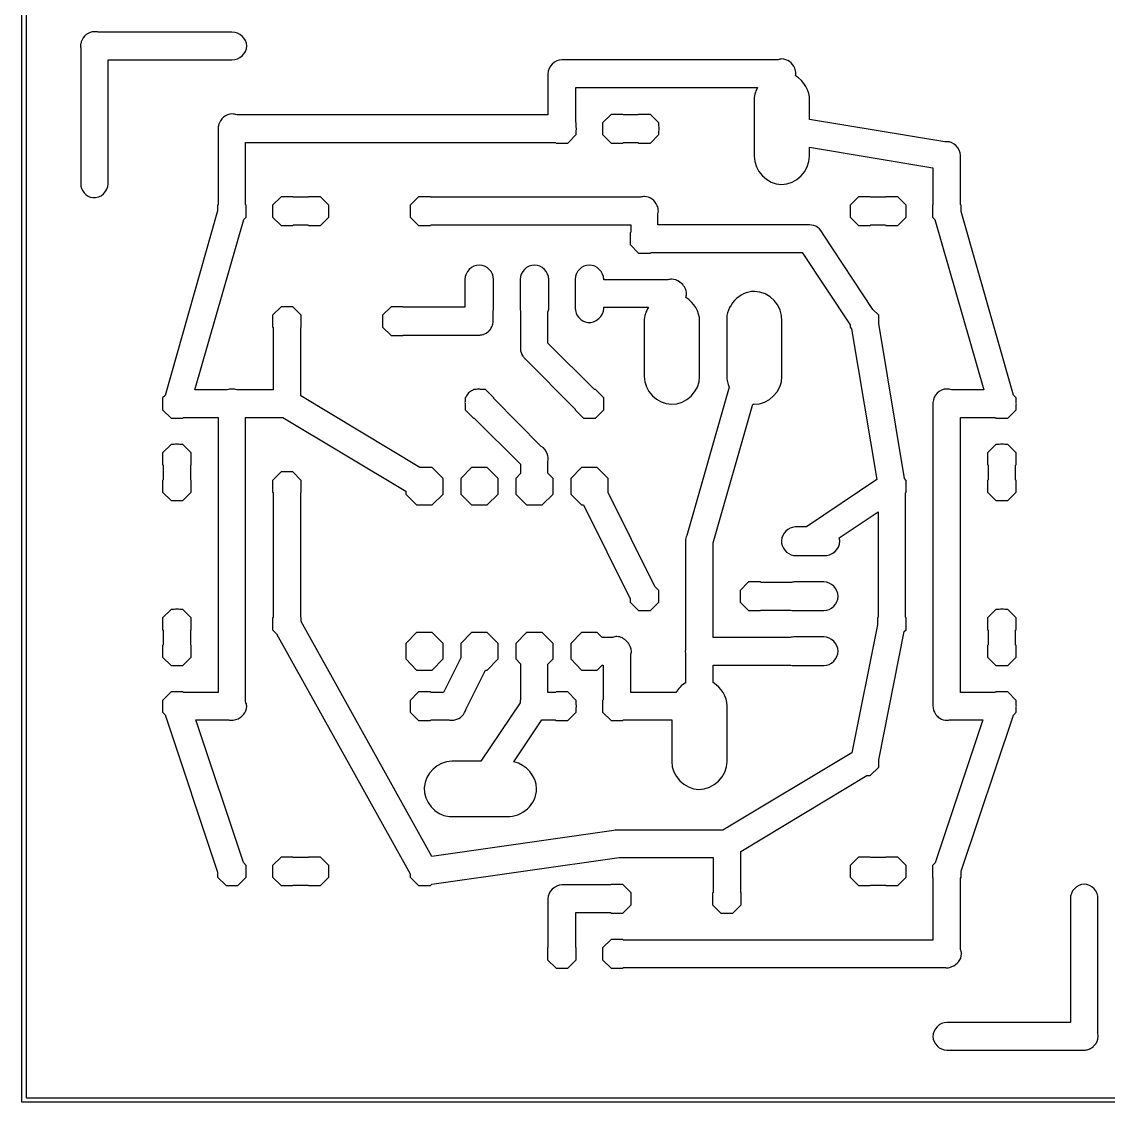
# Model space of a CAD drawing. Extents: x 0 to 100, y 0 to 103.
# Drawn here: x 0 to 50.2, y 0.4 to 50.2 of the extents above; entities that cross this region are included whole.
import ezdxf

# ---------------------------------------------------------------- set-up
doc = ezdxf.new("R2010")
doc.units = 0
doc.layers.add('ink_ext_XXXXXX', color=7, linetype='CONTINUOUS')

msp = doc.modelspace()

# ---------------------------------------------------------------- linework, layer by layer
at = {"layer": 'ink_ext_XXXXXX', "color": 7}
for points in [[(0, 0.352778), (0, 102.746528), (99.990628, 102.746528), (99.990628, 0.352778), (0, 0.352778), (0, 0.352778)], [(0.1983, 0.551078), (99.792014, 0.551078), (99.792014, 102.559203), (0.1983, 102.559203), (0.1983, 0.551078), (0.1983, 0.551078)], [(3.360208, 49.785764), (3.360208, 49.785764)], [(9.710208, 49.759306), (3.536597, 49.759306)], [(2.725208, 49.036111), (2.725208, 42.765486)], [(3.986389, 42.765486), (3.986389, 48.489306), (9.710208, 48.489306)], [(34.933819, 48.489306), (24.950208, 48.489306)], [(35.110208, 48.524583), (35.110208, 48.524583)], [(24.306389, 47.845486), (24.306389, 45.940486), (9.930694, 45.940486)], [(25.611667, 45.367222), (25.611667, 45.578889), (25.585208, 45.605347), (25.585208, 47.210486), (33.981319, 47.210486)], [(33.831389, 46.584306), (33.831389, 44.035486)], [(42.633194, 44.696944), (36.380208, 45.737639), (36.380208, 46.584306)], [(27.216806, 45.966944), (26.82875, 45.578889), (26.82875, 45.032083), (27.216806, 44.644028), (27.763611, 44.644028), (27.790069, 44.670486), (28.460347, 44.670486), (28.486806, 44.644028), (29.033611, 44.644028), (29.421667, 45.032083), (29.421667, 45.182014)], [(29.421667, 45.437778), (29.421667, 45.578889), (29.033611, 45.966944), (28.486806, 45.966944), (28.460347, 45.940486), (27.790069, 45.940486), (27.763611, 45.966944), (27.216806, 45.966944), (27.216806, 45.966944)], [(9.075208, 45.217292), (9.075208, 41.795347), (9.04875, 41.768889), (9.04875, 41.513125), (6.623403, 32.993542), (6.50875, 32.878889), (6.50875, 32.332083), (6.896806, 31.944028), (7.443611, 31.944028), (7.470069, 31.970486), (9.075208, 31.970486), (9.075208, 19.270486), (7.470069, 19.270486), (7.443611, 19.296944), (6.896806, 19.296944), (6.50875, 18.908889), (6.50875, 18.362083), (6.623403, 18.247431), (9.04875, 10.971389), (9.04875, 10.742083), (9.436806, 10.354028), (9.983611, 10.354028), (10.371667, 10.742083), (10.371667, 11.288889), (10.239375, 11.421181), (8.043333, 18.009306), (9.560278, 18.009306)], [(9.489722, 33.240486), (7.999236, 33.240486), (10.257014, 41.107431), (10.371667, 41.222083), (10.371667, 41.768889), (10.336389, 41.804167), (10.336389, 44.670486), (24.650347, 44.670486), (24.676806, 44.644028), (25.223611, 44.644028), (25.611667, 45.032083), (25.611667, 45.24375)], [(36.380208, 44.035486), (36.380208, 44.45), (42.086389, 43.4975), (42.086389, 41.786528), (42.06875, 41.768889), (42.06875, 41.222083), (42.174583, 41.11625), (44.432361, 33.240486), (42.941875, 33.240486)], [(45.931667, 32.667222), (45.931667, 32.878889), (45.808194, 33.002361), (43.391667, 41.486667), (43.391667, 41.768889), (43.356389, 41.804167), (43.356389, 43.929653)], [(11.976806, 42.156944), (11.58875, 41.768889), (11.58875, 41.222083), (11.976806, 40.834028), (12.523611, 40.834028), (12.550069, 40.860486), (13.220347, 40.860486), (13.246806, 40.834028), (13.793611, 40.834028), (14.181667, 41.222083), (14.181667, 41.768889), (13.793611, 42.156944), (13.246806, 42.156944), (13.229167, 42.139306), (12.54125, 42.139306), (12.523611, 42.156944), (11.976806, 42.156944), (11.976806, 42.156944)], [(28.583819, 42.139306), (18.89125, 42.139306), (18.873611, 42.156944), (18.326806, 42.156944), (17.93875, 41.768889), (17.93875, 41.222083), (18.326806, 40.834028), (18.873611, 40.834028), (18.900069, 40.860486), (28.125208, 40.860486), (28.125208, 40.525347), (28.09875, 40.498889), (28.09875, 39.952083), (28.486806, 39.564028), (29.033611, 39.564028), (29.060069, 39.590486), (36.045069, 39.590486), (38.25875, 36.247917), (38.25875, 36.142083), (38.329306, 36.071528), (39.493472, 29.104167), (36.239097, 26.916944), (35.71875, 26.916944)], [(28.760208, 42.174583), (28.760208, 42.174583)], [(38.646806, 42.156944), (38.25875, 41.768889), (38.25875, 41.222083), (38.646806, 40.834028), (39.193611, 40.834028), (39.220069, 40.860486), (39.890347, 40.860486), (39.916806, 40.834028), (40.463611, 40.834028), (40.851667, 41.222083), (40.851667, 41.768889), (40.463611, 42.156944), (39.916806, 42.156944), (39.899167, 42.139306), (39.21125, 42.139306), (39.193611, 42.156944), (38.646806, 42.156944), (38.646806, 42.156944)], [(36.380208, 40.860486), (29.386389, 40.860486), (29.386389, 41.372014)], [(39.581667, 16.157222), (40.763472, 22.083889), (40.851667, 22.172083), (40.851667, 22.718889), (40.825208, 22.745347), (40.825208, 28.495625), (40.851667, 28.522083), (40.851667, 29.068889), (40.772292, 29.148264), (39.581667, 36.318472), (39.581667, 36.688889), (39.317083, 36.953472), (37.015208, 40.428333)], [(21.131389, 39.008403), (21.131389, 39.008403)], [(23.680208, 39.008403), (23.680208, 39.008403)], [(26.211389, 39.008403), (26.211389, 39.008403)], [(20.469931, 38.346944), (20.469931, 37.059306), (17.62125, 37.059306), (17.603611, 37.076944), (17.056806, 37.076944), (16.66875, 36.688889), (16.66875, 36.142083), (17.056806, 35.754028), (17.603611, 35.754028), (17.62125, 35.771667), (21.131389, 35.771667)], [(21.792847, 37.024028), (21.792847, 38.346944)], [(23.01875, 38.346944), (23.01875, 37.024028)], [(24.341667, 37.024028), (24.341667, 38.346944)], [(25.55875, 38.346944), (25.55875, 37.024028)], [(29.836181, 38.320486), (26.881667, 38.320486), (26.881667, 38.346944)], [(33.840208, 37.791319), (33.840208, 37.791319)], [(10.336389, 18.855972), (10.336389, 31.970486), (12.065, 31.970486), (17.735903, 28.575), (17.735903, 28.433889), (18.238611, 27.931181), (18.952986, 27.931181), (19.464514, 28.433889), (19.464514, 29.157083), (18.952986, 29.659792), (18.379722, 29.659792), (12.885208, 32.967083), (12.885208, 36.115625), (12.911667, 36.142083), (12.911667, 36.688889), (12.523611, 37.076944), (11.976806, 37.076944), (11.58875, 36.688889), (11.58875, 36.142083), (11.606389, 36.124444), (11.606389, 33.240486), (9.930694, 33.240486)], [(21.775208, 36.415486), (21.775208, 36.882917)], [(23.036389, 36.874097), (23.036389, 35.145486)], [(23.230417, 34.695694), (25.55875, 32.358542), (25.55875, 32.332083), (25.946806, 31.944028), (26.493611, 31.944028), (26.881667, 32.332083), (26.881667, 32.878889), (26.493611, 33.266944), (26.458333, 33.266944), (24.306389, 35.410069), (24.306389, 36.83)], [(26.881667, 37.024028), (26.881667, 37.059306), (28.945417, 37.059306)], [(28.751389, 36.424306), (28.751389, 33.866667)], [(31.309028, 33.866667), (31.309028, 36.424306)], [(32.561389, 36.424306), (32.561389, 33.866667)], [(35.110208, 33.866667), (35.110208, 36.424306)], [(20.990278, 33.266944), (20.866806, 33.266944), (20.822708, 33.222847)], [(21.122569, 33.275764), (21.122569, 33.275764)], [(23.997708, 30.63875), (21.801667, 32.843611), (21.801667, 32.878889), (21.413611, 33.266944), (21.184306, 33.266944)], [(32.676042, 33.372778), (30.718125, 26.520069)], [(20.522847, 32.922986), (20.47875, 32.878889), (20.47875, 32.755417)], [(20.47875, 32.561389), (20.47875, 32.332083), (20.866806, 31.944028), (20.902083, 31.944028), (23.036389, 29.809722), (23.036389, 29.377569), (22.815903, 29.157083), (22.815903, 28.433889), (23.318611, 27.931181), (24.032986, 27.931181), (24.544514, 28.433889), (24.544514, 29.157083), (24.306389, 29.395208), (24.306389, 29.933194)], [(35.489444, 21.810486), (31.935208, 21.810486), (31.935208, 26.176111), (33.769653, 32.587847)], [(42.086389, 32.517292), (42.086389, 18.635486)], [(45.931667, 18.697222), (45.931667, 18.908889), (45.543611, 19.296944), (44.996806, 19.296944), (44.970347, 19.270486), (43.356389, 19.270486), (43.356389, 31.970486), (44.970347, 31.970486), (44.996806, 31.944028), (45.543611, 31.944028), (45.931667, 32.332083), (45.931667, 32.54375)], [(7.046736, 30.726944), (6.896806, 30.726944), (6.50875, 30.338889), (6.50875, 29.792083), (6.535208, 29.765625), (6.535208, 29.095347), (6.50875, 29.068889), (6.50875, 28.522083), (6.896806, 28.134028), (7.443611, 28.134028), (7.831667, 28.522083), (7.831667, 29.068889), (7.805208, 29.095347), (7.805208, 29.765625), (7.831667, 29.792083), (7.831667, 30.338889), (7.443611, 30.726944), (7.3025, 30.726944)], [(7.170208, 30.735764), (7.170208, 30.735764)], [(45.146736, 30.726944), (44.996806, 30.726944), (44.60875, 30.338889), (44.60875, 29.792083), (44.635208, 29.765625), (44.635208, 29.095347), (44.60875, 29.068889), (44.60875, 28.522083), (44.996806, 28.134028), (45.543611, 28.134028), (45.931667, 28.522083), (45.931667, 29.068889), (45.905208, 29.095347), (45.905208, 29.765625), (45.931667, 29.792083), (45.931667, 30.338889), (45.543611, 30.726944), (45.4025, 30.726944)], [(45.270208, 30.735764), (45.270208, 30.735764)], [(20.778611, 29.659792), (20.275903, 29.157083), (20.275903, 28.433889), (20.778611, 27.931181), (21.492986, 27.931181), (22.004514, 28.433889), (22.004514, 29.157083), (21.492986, 29.659792), (20.778611, 29.659792), (20.778611, 29.659792)], [(25.858611, 29.659792), (25.355903, 29.157083), (25.355903, 28.433889), (25.858611, 27.931181), (25.946806, 27.931181), (28.09875, 23.600833), (28.09875, 23.442083), (28.486806, 23.054028), (29.033611, 23.054028), (29.421667, 23.442083), (29.421667, 23.988889), (29.245278, 24.165278), (27.084514, 28.504444), (27.084514, 29.157083), (26.572986, 29.659792), (25.858611, 29.659792), (25.858611, 29.659792)], [(27.340278, 12.902847), (18.935347, 11.703403), (12.911667, 22.551319), (12.911667, 22.718889), (12.885208, 22.745347), (12.885208, 28.495625), (12.911667, 28.522083), (12.911667, 29.068889), (12.523611, 29.456944), (11.976806, 29.456944), (11.58875, 29.068889), (11.58875, 28.522083), (11.606389, 28.504444), (11.606389, 22.736528), (11.58875, 22.718889), (11.58875, 22.507222), (11.58875, 22.172083), (11.773958, 21.986875), (17.93875, 10.900833), (17.93875, 10.742083), (18.326806, 10.354028), (18.873611, 10.354028), (18.944167, 10.424583), (27.587222, 11.659306), (31.935208, 11.659306), (31.935208, 10.045347), (31.90875, 10.018889), (31.90875, 9.472083), (32.296806, 9.084028), (32.843611, 9.084028), (33.231667, 9.472083), (33.231667, 10.018889), (33.205208, 10.045347), (33.205208, 11.932708), (39.034861, 15.434028), (39.193611, 15.434028), (39.581667, 15.822083), (39.581667, 16.077847)], [(37.756042, 26.414236), (39.555208, 27.613681), (39.555208, 22.745347), (39.52875, 22.718889), (39.52875, 22.392569), (38.346944, 16.492361), (32.385, 12.920486), (27.481389, 12.920486)], [(30.656389, 26.264306), (30.656389, 21.263681)], [(35.71875, 25.602847), (37.041667, 25.602847)], [(33.566806, 24.376944), (33.17875, 23.988889), (33.17875, 23.442083), (33.566806, 23.054028), (34.113611, 23.054028), (34.13125, 23.071667), (35.524722, 23.071667)], [(35.56, 24.359306), (34.13125, 24.359306), (34.113611, 24.376944), (33.566806, 24.376944), (33.566806, 24.376944)], [(37.041667, 24.376944), (35.71875, 24.376944)], [(7.046736, 23.106944), (6.896806, 23.106944), (6.50875, 22.718889), (6.50875, 22.172083), (6.535208, 22.145625), (6.535208, 21.475347), (6.50875, 21.448889), (6.50875, 20.902083), (6.896806, 20.514028), (7.443611, 20.514028), (7.831667, 20.902083), (7.831667, 21.448889), (7.805208, 21.475347), (7.805208, 22.145625), (7.831667, 22.172083), (7.831667, 22.718889), (7.443611, 23.106944), (7.3025, 23.106944)], [(7.170208, 23.124583), (7.170208, 23.124583)], [(45.146736, 23.106944), (44.996806, 23.106944), (44.60875, 22.718889), (44.60875, 22.172083), (44.635208, 22.145625), (44.635208, 21.475347), (44.60875, 21.448889), (44.60875, 20.902083), (44.996806, 20.514028), (45.543611, 20.514028), (45.931667, 20.902083), (45.931667, 21.448889), (45.905208, 21.475347), (45.905208, 22.145625), (45.931667, 22.172083), (45.931667, 22.718889), (45.543611, 23.106944), (45.4025, 23.106944)], [(45.270208, 23.124583), (45.270208, 23.124583)], [(35.71875, 23.054028), (37.041667, 23.054028)], [(18.238611, 22.039792), (17.735903, 21.537083), (17.735903, 20.822708), (18.238611, 20.311181), (18.952986, 20.311181), (19.464514, 20.822708), (19.464514, 21.537083), (18.952986, 22.039792), (18.238611, 22.039792), (18.238611, 22.039792)], [(20.778611, 22.039792), (20.275903, 21.537083), (20.275903, 20.866806), (19.482153, 19.270486), (18.900069, 19.270486), (18.873611, 19.296944), (18.326806, 19.296944), (17.93875, 18.908889), (17.93875, 18.362083), (18.326806, 17.974028), (18.873611, 17.974028), (18.908889, 18.009306), (19.737917, 18.009306)], [(23.318611, 22.039792), (22.815903, 21.537083), (22.815903, 20.822708), (23.036389, 20.602222), (23.036389, 18.926528), (23.01875, 18.908889), (23.01875, 18.794236), (21.210764, 16.095486), (19.861389, 16.095486)], [(20.522847, 18.520833), (21.413611, 20.311181), (21.492986, 20.311181), (22.004514, 20.822708), (22.004514, 21.537083), (21.492986, 22.039792), (20.778611, 22.039792), (20.778611, 22.039792)], [(25.611667, 18.697222), (25.611667, 18.908889), (25.223611, 19.296944), (24.676806, 19.296944), (24.650347, 19.270486), (24.306389, 19.270486), (24.306389, 20.584583), (24.544514, 20.822708), (24.544514, 21.537083), (24.032986, 22.039792), (23.318611, 22.039792), (23.318611, 22.039792)], [(27.287361, 21.810486), (26.802292, 21.810486), (26.572986, 22.039792), (25.858611, 22.039792), (25.355903, 21.537083), (25.355903, 20.822708), (25.858611, 20.311181), (26.572986, 20.311181), (26.802292, 20.540486), (26.855208, 20.540486), (26.855208, 18.935347), (26.82875, 18.908889), (26.82875, 18.362083), (27.216806, 17.974028), (27.763611, 17.974028), (27.798889, 18.009306), (30.021389, 18.009306), (30.021389, 16.086667)], [(37.041667, 21.836944), (35.71875, 21.836944)], [(30.656389, 21.087292), (30.656389, 19.720278)], [(30.206597, 19.270486), (28.125208, 19.270486), (28.125208, 20.999097)], [(31.935208, 19.729097), (31.935208, 20.540486), (35.524722, 20.540486)], [(35.71875, 20.514028), (37.041667, 20.514028)], [(22.727708, 16.069028), (24.024167, 18.009306), (24.641528, 18.009306), (24.676806, 17.974028), (25.223611, 17.974028), (25.611667, 18.362083), (25.611667, 18.57375)], [(32.579028, 16.086667), (32.579028, 18.644306)], [(43.356389, 7.425972), (43.356389, 10.706806), (43.391667, 10.742083), (43.391667, 11.024306), (45.799375, 18.229792), (45.931667, 18.362083), (45.931667, 18.57375)], [(42.844861, 18.009306), (44.388264, 18.009306), (42.192222, 11.412361), (42.06875, 11.288889), (42.06875, 10.742083), (42.086389, 10.724444), (42.086389, 7.840486), (27.790069, 7.840486), (27.763611, 7.866944), (27.216806, 7.866944), (26.82875, 7.478889), (26.82875, 6.932083), (27.216806, 6.544028), (27.763611, 6.544028), (27.790069, 6.570486), (42.659653, 6.570486)], [(19.861389, 13.546667), (22.410208, 13.546667)], [(11.976806, 11.676944), (11.58875, 11.288889), (11.58875, 10.742083), (11.976806, 10.354028), (12.523611, 10.354028), (12.54125, 10.371667), (13.229167, 10.371667), (13.246806, 10.354028), (13.793611, 10.354028), (14.181667, 10.742083), (14.181667, 11.288889), (13.793611, 11.676944), (13.246806, 11.676944), (13.229167, 11.659306), (12.54125, 11.659306), (12.523611, 11.676944), (11.976806, 11.676944), (11.976806, 11.676944)], [(38.646806, 11.676944), (38.25875, 11.288889), (38.25875, 10.742083), (38.646806, 10.354028), (39.193611, 10.354028), (39.21125, 10.371667), (39.899167, 10.371667), (39.916806, 10.354028), (40.463611, 10.354028), (40.851667, 10.742083), (40.851667, 11.288889), (40.463611, 11.676944), (39.916806, 11.676944), (39.899167, 11.659306), (39.21125, 11.659306), (39.193611, 11.676944), (38.646806, 11.676944), (38.646806, 11.676944)], [(24.306389, 9.745486), (24.306389, 7.496528), (24.28875, 7.478889), (24.28875, 6.932083), (24.676806, 6.544028), (25.223611, 6.544028), (25.611667, 6.932083), (25.611667, 7.478889), (25.585208, 7.505347), (25.585208, 9.110486), (27.190347, 9.110486), (27.216806, 9.084028), (27.763611, 9.084028), (28.151667, 9.472083), (28.151667, 10.018889), (27.763611, 10.406944), (27.216806, 10.406944), (27.216806, 10.406944)], [(27.216806, 10.406944), (27.199167, 10.389306), (24.950208, 10.389306)], [(49.071389, 10.424583), (49.071389, 10.424583)], [(48.436389, 9.745486), (48.436389, 4.039306), (42.730208, 4.039306)], [(49.706389, 3.518958), (49.706389, 9.745486)], [(42.730208, 2.760486), (49.080208, 2.760486)]]:
    msp.add_lwpolyline(points, dxfattribs=at)
for points in [[(3.360208, 49.785764), (3.084165, 49.785764), (2.831856, 49.578048), (2.751667, 49.318333)], [(3.536597, 49.759306), (3.479003, 49.778426), (3.42181, 49.785764), (3.360208, 49.785764)], [(10.389306, 49.124306), (10.389306, 49.470028), (10.054837, 49.779767), (9.710208, 49.759306)], [(2.751667, 49.318333), (2.73281, 49.265738), (2.719279, 49.207141), (2.716389, 49.150764)], [(2.716389, 49.150764), (2.714322, 49.110152), (2.718689, 49.075816), (2.725208, 49.036111)], [(9.710208, 48.489306), (10.054837, 48.468492), (10.389306, 48.778231), (10.389306, 49.124306)], [(24.950208, 48.489306), (24.615352, 48.489306), (24.306389, 48.180272), (24.306389, 47.845486)], [(35.110208, 48.524583), (35.050236, 48.524583), (34.990027, 48.507438), (34.933819, 48.489306)], [(35.701111, 48.10125), (35.60687, 48.339227), (35.3695, 48.524583), (35.110208, 48.524583)], [(35.754028, 47.845486), (35.754028, 47.931786), (35.736918, 48.023642), (35.701111, 48.10125)], [(35.736389, 47.748472), (35.742069, 47.780681), (35.754028, 47.812427), (35.754028, 47.845486)], [(36.380208, 46.584306), (36.413899, 47.05635), (36.134647, 47.50103), (35.736389, 47.748472)], [(33.981319, 47.210486), (33.879914, 47.014913), (33.815683, 46.806143), (33.831389, 46.584306)], [(9.710208, 45.984583), (9.422856, 45.984583), (9.161381, 45.756139), (9.092847, 45.481875)], [(9.930694, 45.940486), (9.860554, 45.969731), (9.78727, 45.984583), (9.710208, 45.984583)], [(9.066389, 45.340764), (9.064308, 45.300106), (9.068682, 45.257029), (9.075208, 45.217292)], [(9.084028, 45.437778), (9.076055, 45.404476), (9.06816, 45.375311), (9.066389, 45.340764)], [(9.084028, 45.455417), (9.082899, 45.449737), (9.085016, 45.443528), (9.084028, 45.437778)], [(9.092847, 45.481875), (9.090025, 45.473161), (9.08643, 45.464236), (9.084028, 45.455417)], [(25.620486, 45.305486), (25.620486, 45.3257), (25.61385, 45.347322), (25.611667, 45.367222)], [(25.611667, 45.24375), (25.614171, 45.264987), (25.620486, 45.283878), (25.620486, 45.305486)], [(29.439306, 45.305486), (29.439306, 45.348744), (29.43134, 45.396256), (29.421667, 45.437778)], [(29.421667, 45.182014), (29.43134, 45.223501), (29.439306, 45.262271), (29.439306, 45.305486)], [(42.721389, 44.705764), (42.690697, 44.705764), (42.663089, 44.701919), (42.633194, 44.696944)], [(43.356389, 44.070764), (43.354272, 44.401444), (43.055166, 44.705764), (42.721389, 44.705764)], [(33.831389, 44.035486), (33.819112, 43.365561), (34.422574, 42.740086), (35.092569, 42.730208)], [(35.092569, 42.730208), (35.773042, 42.723506), (36.392556, 43.354625), (36.380208, 44.035486)], [(43.356389, 44.053125), (43.356082, 44.058875), (43.356742, 44.065014), (43.356389, 44.070764)], [(43.356389, 44.035486), (43.356742, 44.041589), (43.356227, 44.047022), (43.356389, 44.053125)], [(43.356389, 43.929653), (43.36228, 43.964931), (43.357094, 44.000152), (43.356389, 44.035486)], [(2.725208, 42.765486), (2.720936, 42.453983), (2.972428, 42.15765), (3.280833, 42.121667)], [(3.280833, 42.121667), (3.637735, 42.081803), (3.990516, 42.407064), (3.986389, 42.765486)], [(28.760208, 42.174583), (28.700236, 42.174583), (28.640027, 42.157438), (28.583819, 42.139306)], [(29.351111, 41.75125), (29.256869, 41.989227), (29.019525, 42.174583), (28.760208, 42.174583)], [(29.404028, 41.495486), (29.404028, 41.581786), (29.386911, 41.673642), (29.351111, 41.75125)], [(29.386389, 41.372014), (29.395378, 41.412379), (29.404028, 41.45364), (29.404028, 41.495486)], [(37.015208, 40.428333), (36.918477, 40.681466), (36.654303, 40.876756), (36.380208, 40.860486)], [(21.131389, 39.008403), (20.785772, 39.008403), (20.469931, 38.692667), (20.469931, 38.346944)], [(21.792847, 38.346944), (21.792847, 38.692667), (21.477534, 39.008403), (21.131389, 39.008403)], [(23.680208, 39.008403), (23.334451, 39.008403), (23.01875, 38.692667), (23.01875, 38.346944)], [(24.341667, 38.346944), (24.341667, 38.692667), (24.025966, 39.008403), (23.680208, 39.008403)], [(26.211389, 39.008403), (25.865631, 39.008403), (25.55875, 38.692667), (25.55875, 38.346944)], [(26.881667, 38.346944), (26.881667, 38.692667), (26.557429, 39.008403), (26.211389, 39.008403)], [(30.021389, 38.355764), (29.95656, 38.355764), (29.896477, 38.341582), (29.836181, 38.320486)], [(30.382986, 38.232292), (30.279137, 38.308368), (30.151141, 38.355764), (30.021389, 38.355764)], [(30.418264, 38.205833), (30.406626, 38.214053), (30.395093, 38.224813), (30.382986, 38.232292)], [(30.48, 38.152917), (30.460897, 38.173237), (30.439622, 38.187912), (30.418264, 38.205833)], [(30.700486, 37.685486), (30.700486, 37.864867), (30.613203, 38.034306), (30.48, 38.152917)], [(30.674028, 37.509097), (30.693152, 37.566685), (30.700486, 37.623891), (30.700486, 37.685486)], [(33.840208, 37.791319), (33.141392, 37.791319), (32.511929, 37.121747), (32.561389, 36.424306)], [(35.110208, 36.424306), (35.15995, 37.121747), (34.538742, 37.791319), (33.840208, 37.791319)], [(31.309028, 36.424306), (31.309028, 36.864703), (31.044659, 37.277093), (30.674028, 37.509097)], [(21.775208, 36.882917), (21.785795, 36.927663), (21.793207, 36.977327), (21.792847, 37.024028)], [(23.01875, 37.024028), (23.018327, 36.974353), (23.02479, 36.921906), (23.036389, 36.874097)], [(24.306389, 36.83), (24.326779, 36.891038), (24.342148, 36.958651), (24.341667, 37.024028)], [(25.55875, 37.024028), (25.555998, 36.701589), (25.821146, 36.399611), (26.140833, 36.362569)], [(26.140833, 36.362569), (26.511532, 36.318472), (26.884136, 36.650436), (26.881667, 37.024028)], [(28.945417, 37.059306), (28.826943, 36.86768), (28.751389, 36.65123), (28.751389, 36.424306)], [(21.660556, 36.062708), (21.680706, 36.091742), (21.69819, 36.128029), (21.713472, 36.159722)], [(21.713472, 36.159722), (21.71633, 36.165684), (21.719635, 36.171329), (21.722292, 36.177361)], [(21.722292, 36.177361), (21.738008, 36.212533), (21.748662, 36.245789), (21.757569, 36.283194)], [(21.757569, 36.283194), (21.75824, 36.286017), (21.75697, 36.289192), (21.757569, 36.292014)], [(21.757569, 36.292014), (21.766558, 36.332389), (21.775208, 36.37364), (21.775208, 36.415486)], [(21.131389, 35.771667), (21.149257, 35.771716), (21.166607, 35.778757), (21.184306, 35.780486)], [(21.184306, 35.780486), (21.190095, 35.781192), (21.196184, 35.779781), (21.201944, 35.780486)], [(21.201944, 35.780486), (21.220522, 35.782956), (21.236608, 35.785143), (21.254861, 35.789306)], [(21.254861, 35.789306), (21.277718, 35.794386), (21.303301, 35.799254), (21.325417, 35.806944)], [(21.325417, 35.806944), (21.32898, 35.808356), (21.330694, 35.814423), (21.334236, 35.815764)], [(21.334236, 35.815764), (21.414409, 35.845186), (21.490817, 35.890309), (21.554722, 35.948056)], [(21.554722, 35.948056), (21.564148, 35.956628), (21.572227, 35.965448), (21.581181, 35.974514)], [(21.581181, 35.974514), (21.604499, 35.997833), (21.623129, 36.018752), (21.642917, 36.045069)], [(21.642917, 36.045069), (21.647739, 36.05149), (21.655966, 36.056147), (21.660556, 36.062708)], [(23.036389, 35.145486), (23.034837, 35.020674), (23.082203, 34.90486), (23.151042, 34.801528)], [(23.151042, 34.801528), (23.156817, 34.792299), (23.162391, 34.783974), (23.168681, 34.775069)], [(23.168681, 34.775069), (23.185628, 34.751948), (23.201905, 34.725357), (23.221597, 34.704514)], [(23.221597, 34.704514), (23.224455, 34.701551), (23.227482, 34.698594), (23.230417, 34.695694)], [(28.751389, 33.866667), (28.744369, 33.201328), (29.338445, 32.588553), (30.00375, 32.579028)], [(30.00375, 32.579028), (30.684645, 32.566681), (31.316049, 33.186158), (31.309028, 33.866667)], [(32.561389, 33.866667), (32.559625, 33.693733), (32.60552, 33.529151), (32.676042, 33.372778)], [(33.822569, 32.579028), (34.499197, 32.571972), (35.117371, 33.190039), (35.110208, 33.866667)], [(9.710208, 33.284583), (9.63376, 33.284583), (9.559375, 33.269262), (9.489722, 33.240486)], [(9.930694, 33.240486), (9.860554, 33.269738), (9.78727, 33.284583), (9.710208, 33.284583)], [(20.822708, 33.222847), (20.756498, 33.194363), (20.689408, 33.159819), (20.6375, 33.108194)], [(21.122569, 33.275764), (21.078429, 33.278127), (21.033969, 33.272871), (20.990278, 33.266944)], [(21.184306, 33.266944), (21.163873, 33.269837), (21.143194, 33.274663), (21.122569, 33.275764)], [(42.721389, 33.284583), (42.394092, 33.284583), (42.099449, 32.99084), (42.086389, 32.667222)], [(42.941875, 33.240486), (42.872215, 33.269262), (42.79785, 33.284583), (42.721389, 33.284583)], [(20.47875, 32.755417), (20.470043, 32.69131), (20.469655, 32.625557), (20.47875, 32.561389)], [(20.6375, 33.108194), (20.585883, 33.056279), (20.55133, 32.989199), (20.522847, 32.922986)], [(42.086389, 32.667222), (42.085331, 32.658128), (42.086742, 32.649929), (42.086389, 32.640764)], [(42.086389, 32.640764), (42.086474, 32.631616), (42.085683, 32.623481), (42.086389, 32.614306)], [(45.940486, 32.605486), (45.940486, 32.6257), (45.933854, 32.647323), (45.931667, 32.667222)], [(33.769653, 32.587847), (33.787489, 32.586718), (33.804627, 32.579285), (33.822569, 32.579028)], [(42.086389, 32.614306), (42.086269, 32.582443), (42.081274, 32.548515), (42.086389, 32.517292)], [(45.931667, 32.54375), (45.934136, 32.564998), (45.940486, 32.583878), (45.940486, 32.605486)], [(7.170208, 30.735764), (7.126988, 30.735764), (7.088227, 30.736611), (7.046736, 30.726944)], [(7.3025, 30.726944), (7.260983, 30.736618), (7.213463, 30.735764), (7.170208, 30.735764)], [(24.279931, 30.268333), (24.233624, 30.418284), (24.130189, 30.552944), (23.997708, 30.63875)], [(45.270208, 30.735764), (45.226993, 30.735764), (45.188223, 30.736611), (45.146736, 30.726944)], [(45.4025, 30.726944), (45.360978, 30.736618), (45.313466, 30.735764), (45.270208, 30.735764)], [(24.28875, 30.233056), (24.285434, 30.244591), (24.283864, 30.256999), (24.279931, 30.268333)], [(24.297569, 30.197778), (24.295382, 30.210749), (24.291809, 30.220264), (24.28875, 30.233056)], [(24.306389, 29.933194), (24.323044, 30.022206), (24.318023, 30.109336), (24.297569, 30.197778)], [(35.71875, 26.916944), (35.396311, 26.898953), (35.109113, 26.611792), (35.092569, 26.290764)], [(30.718125, 26.520069), (30.679071, 26.439478), (30.656389, 26.354724), (30.656389, 26.264306)], [(35.092569, 26.290764), (35.076306, 25.968325), (35.329989, 25.652236), (35.648194, 25.602847)], [(37.041667, 25.602847), (37.411025, 25.560161), (37.7825, 25.883306), (37.7825, 26.255486)], [(37.7825, 26.255486), (37.7825, 26.308826), (37.770082, 26.363718), (37.756042, 26.414236)], [(35.648194, 25.602847), (35.670419, 25.601436), (35.696878, 25.601436), (35.71875, 25.602847)], [(35.71875, 24.376944), (35.666158, 24.379696), (35.610856, 24.370348), (35.56, 24.359306)], [(37.703125, 23.715486), (37.703125, 24.061208), (37.387389, 24.376944), (37.041667, 24.376944)], [(37.041667, 23.054028), (37.387389, 23.054028), (37.703125, 23.369764), (37.703125, 23.715486)], [(7.170208, 23.124583), (7.126988, 23.124583), (7.088227, 23.116618), (7.046736, 23.106944)], [(7.3025, 23.106944), (7.260983, 23.116618), (7.213463, 23.124583), (7.170208, 23.124583)], [(45.270208, 23.124583), (45.226993, 23.124583), (45.188223, 23.116618), (45.146736, 23.106944)], [(45.4025, 23.106944), (45.360978, 23.116618), (45.313466, 23.124583), (45.270208, 23.124583)], [(35.524722, 23.071667), (35.56599, 23.06023), (35.604979, 23.056278), (35.648194, 23.054028)], [(35.648194, 23.054028), (35.670419, 23.052617), (35.696878, 23.052617), (35.71875, 23.054028)], [(27.490208, 21.854583), (27.420421, 21.854583), (27.351713, 21.834708), (27.287361, 21.810486)], [(27.948819, 21.625278), (27.830165, 21.75887), (27.66972, 21.854583), (27.490208, 21.854583)], [(28.001736, 21.563542), (27.984521, 21.583865), (27.96825, 21.607018), (27.948819, 21.625278)], [(35.71875, 21.836944), (35.641696, 21.840956), (35.561729, 21.835075), (35.489444, 21.810486)], [(37.703125, 21.184306), (37.703125, 21.530028), (37.387389, 21.836944), (37.041667, 21.836944)], [(28.019375, 21.545903), (28.014789, 21.553054), (28.006587, 21.556557), (28.001736, 21.563542)], [(28.160486, 21.175486), (28.160486, 21.313346), (28.104172, 21.438345), (28.019375, 21.545903)], [(28.125208, 20.999097), (28.143355, 21.055313), (28.160486, 21.115503), (28.160486, 21.175486)], [(30.647569, 21.201944), (30.645488, 21.161288), (30.649898, 21.127031), (30.656389, 21.087292)], [(30.656389, 21.263681), (30.653143, 21.243738), (30.648614, 21.222273), (30.647569, 21.201944)], [(37.041667, 20.514028), (37.387389, 20.514028), (37.703125, 20.838231), (37.703125, 21.184306)], [(35.524722, 20.540486), (35.56599, 20.529042), (35.604979, 20.516278), (35.648194, 20.514028)], [(35.648194, 20.514028), (35.670419, 20.512969), (35.696878, 20.512969), (35.71875, 20.514028)], [(30.656389, 19.720278), (30.474909, 19.605794), (30.317677, 19.453925), (30.206597, 19.270486)], [(32.579028, 18.644306), (32.579028, 19.086336), (32.308323, 19.497582), (31.935208, 19.729097)], [(9.895417, 18.026944), (10.165462, 18.099097), (10.389306, 18.351734), (10.389306, 18.635486)], [(10.389306, 18.635486), (10.389306, 18.712194), (10.36532, 18.786119), (10.336389, 18.855972)], [(25.620486, 18.635486), (25.620486, 18.6557), (25.61385, 18.677323), (25.611667, 18.697222)], [(25.611667, 18.57375), (25.614171, 18.594994), (25.620486, 18.613879), (25.620486, 18.635486)], [(42.086389, 18.635486), (42.087094, 18.562007), (42.103463, 18.491815), (42.130486, 18.423819)], [(45.940486, 18.635486), (45.940486, 18.6557), (45.933854, 18.677323), (45.931667, 18.697222)], [(45.931667, 18.57375), (45.934136, 18.594994), (45.940486, 18.613879), (45.940486, 18.635486)], [(20.0025, 18.009306), (20.25394, 18.055692), (20.468547, 18.270801), (20.522847, 18.520833)], [(42.130486, 18.423819), (42.13225, 18.418528), (42.128369, 18.411423), (42.130486, 18.406181)], [(42.130486, 18.406181), (42.142622, 18.377726), (42.158567, 18.353394), (42.174583, 18.326806)], [(42.174583, 18.326806), (42.197972, 18.285214), (42.22236, 18.248063), (42.253958, 18.212153)], [(42.253958, 18.212153), (42.277347, 18.186781), (42.306483, 18.163167), (42.333333, 18.141597)], [(42.333333, 18.141597), (42.425433, 18.064308), (42.531026, 18.005634), (42.650833, 17.991667)], [(9.560278, 18.009306), (9.585152, 18.002889), (9.605133, 17.994665), (9.630833, 17.991667)], [(9.630833, 17.991667), (9.72006, 17.981701), (9.812218, 17.996853), (9.895417, 18.026944)], [(19.737917, 18.009306), (19.761348, 18.003862), (19.784073, 17.993875), (19.808472, 17.991667)], [(19.808472, 17.991667), (19.872581, 17.986199), (19.94006, 17.994418), (20.0025, 18.009306)], [(42.650833, 17.991667), (42.716386, 17.98435), (42.781777, 17.994277), (42.844861, 18.009306)], [(19.861389, 16.095486), (19.214006, 16.098308), (18.624197, 15.533511), (18.591389, 14.887222)], [(23.777222, 14.825486), (23.777222, 15.417729), (23.299259, 15.949069), (22.727708, 16.069028)], [(30.021389, 16.086667), (30.014227, 15.420975), (30.608411, 14.808553), (31.27375, 14.799028)], [(31.27375, 14.799028), (31.954611, 14.786681), (32.58566, 15.405806), (32.579028, 16.086667)], [(39.581667, 16.077847), (39.583783, 16.103667), (39.582372, 16.131407), (39.581667, 16.157222)], [(18.591389, 14.887222), (18.556781, 14.239522), (19.092721, 13.611578), (19.737917, 13.546667)], [(22.410208, 13.546667), (23.107615, 13.497278), (23.777222, 14.126633), (23.777222, 14.825486)], [(19.737917, 13.546667), (19.781732, 13.544197), (19.817574, 13.544197), (19.861389, 13.546667)], [(27.481389, 12.920486), (27.431498, 12.920486), (27.387973, 12.91542), (27.340278, 12.902847)], [(24.950208, 10.389306), (24.615352, 10.389306), (24.306389, 10.080272), (24.306389, 9.745486)], [(49.071389, 10.424583), (48.725667, 10.424583), (48.415928, 10.09015), (48.436389, 9.745486)], [(49.706389, 9.745486), (49.727203, 10.09015), (49.417464, 10.424583), (49.071389, 10.424583)], [(42.959514, 6.614583), (43.205523, 6.704209), (43.400486, 6.940121), (43.400486, 7.205486)], [(43.400486, 7.205486), (43.400486, 7.282194), (43.385317, 7.356119), (43.356389, 7.425972)], [(42.659653, 6.570486), (42.680255, 6.567946), (42.700466, 6.561843), (42.721389, 6.561667)], [(42.721389, 6.561667), (42.806144, 6.560961), (42.883032, 6.580216), (42.959514, 6.614583)], [(42.730208, 4.039306), (42.395422, 4.039306), (42.086389, 3.730272), (42.086389, 3.395486)], [(49.724028, 3.395486), (49.724028, 3.437334), (49.715385, 3.478584), (49.706389, 3.518958)], [(42.086389, 3.395486), (42.086389, 3.0607), (42.395422, 2.760486), (42.730208, 2.760486)], [(49.521181, 2.954514), (49.639227, 3.072474), (49.724028, 3.228094), (49.724028, 3.395486)], [(49.080208, 2.760486), (49.107196, 2.760486), (49.133139, 2.765496), (49.159583, 2.769306)], [(49.159583, 2.769306), (49.173518, 2.771764), (49.189957, 2.765866), (49.203681, 2.769306)], [(49.203681, 2.769306), (49.237618, 2.776849), (49.268511, 2.791398), (49.300694, 2.804583)], [(49.300694, 2.804583), (49.306833, 2.807254), (49.312266, 2.810544), (49.318333, 2.813403)], [(49.318333, 2.813403), (49.382077, 2.841859), (49.442306, 2.881226), (49.494722, 2.928056)], [(49.494722, 2.928056), (49.504141, 2.936613), (49.51222, 2.945466), (49.521181, 2.954514)]]:
    msp.add_open_spline(points, degree=3, dxfattribs=at)

doc.saveas('drawing.dxf')
